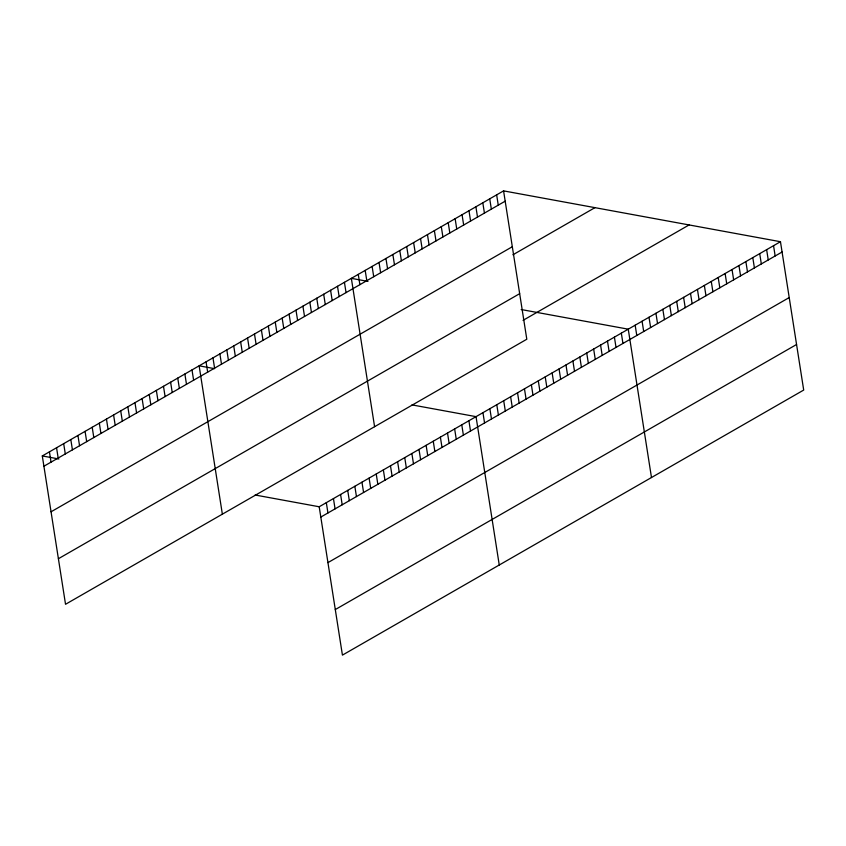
<?xml version="1.0" encoding="UTF-8"?>
<svg xmlns="http://www.w3.org/2000/svg" width="846" height="846" viewBox="0 0 846 846"><rect width="100%" height="100%" fill="white"/><g stroke="black" fill="none" stroke-linecap="round" stroke-linejoin="round"><path stroke-width="1.27" d="M503.571 190.879L526.804 339.235L65.533 604.287L42.3 455.941L503.571 190.879L780.467 241.713L803.7 390.059L342.429 655.121L319.196 506.765L780.467 241.713M43.907 466.231L505.178 201.179M51.046 511.798L512.316 246.736M512.909 254.794L594.95 207.651M58.395 558.73L519.666 293.668M523.04 320.359L689.088 224.941M320.814 517.065L782.085 252.002M327.941 562.622L789.212 297.57M335.291 609.564L796.562 344.502M367.968 281.401L351.354 278.345L374.588 426.701M521.178 309.53L628.25 329.179L651.483 477.535M214.556 368.655L199.127 365.821L222.361 514.167M411.949 404.885L476.034 416.644L499.256 565.001M42.3 455.941L58.913 458.987M255.111 495.005L319.196 506.765M773.551 245.689L775.158 255.978M766.635 249.665L768.242 259.955M759.708 253.641L761.326 263.931M752.792 257.618L754.41 267.907M745.876 261.594L747.483 271.883M738.949 265.57L740.567 275.859M732.033 269.546L733.651 279.836M725.117 273.522L726.725 283.812M718.201 277.488L719.809 287.788M711.275 281.464L712.892 291.764M704.358 285.44L705.976 295.74M697.442 289.417L699.05 299.717M690.516 293.393L692.134 303.693M683.6 297.369L685.218 307.669M676.684 301.345L678.291 311.645M669.768 305.321L671.375 315.621M662.841 309.298L664.459 319.598M655.925 313.274L657.543 323.574M649.009 317.25L650.616 327.55M642.082 321.226L643.7 331.526M635.166 325.202L636.784 335.502M621.334 333.155L622.942 343.455M614.408 337.131L616.025 347.431M607.491 341.107L609.109 351.407M600.575 345.083L602.183 355.383M593.659 349.06L595.267 359.36M586.733 353.036L588.351 363.336M579.817 357.012L581.424 367.312M572.901 360.988L574.508 371.288M565.974 364.964L567.592 375.264M559.058 368.941L560.676 379.241M552.142 372.917L553.749 383.206M545.226 376.893L546.833 387.182M538.299 380.869L539.917 391.159M531.383 384.845L532.991 395.135M496.655 194.855L498.262 205.155M524.467 388.822L526.075 399.111M489.728 198.831L491.346 209.131M517.541 392.798L519.158 403.087M482.812 202.807L484.43 213.107M510.624 396.774L512.242 407.063M475.896 206.784L477.504 217.084M503.708 400.75L505.316 411.04M468.98 210.76L470.588 221.06M496.792 404.726L498.4 415.016M462.053 214.736L463.671 225.036M489.866 408.703L491.484 418.992M455.137 218.712L456.745 229.012M482.95 412.668L484.557 422.968M448.221 222.688L449.829 232.988M441.295 226.665L442.913 236.965M468.906 420.748L470.513 431.048M434.379 230.641L435.997 240.93M461.768 424.84L463.386 435.14M427.463 234.617L429.07 244.906M454.64 428.943L456.258 439.233M420.547 238.593L422.154 248.883M447.513 433.036L449.131 443.336M413.62 242.569L415.238 252.859M440.385 437.128L442.003 447.428M406.704 246.546L408.311 256.835M433.258 441.231L434.865 451.521M399.788 250.522L401.395 260.811M426.13 445.324L427.738 455.624M392.861 254.498L394.479 264.787M419.003 449.416L420.61 459.716M385.945 258.474L387.563 268.764M411.875 453.519L413.483 463.809M379.029 262.45L380.637 272.74M404.748 457.612L406.355 467.912M372.113 266.427L373.721 276.716M397.609 461.705L399.227 472.005M365.186 270.392L366.804 280.692M390.482 465.808L392.1 476.108M358.27 274.368L359.888 284.668M383.354 469.9L384.972 480.2M376.227 474.003L377.845 484.293M344.428 282.321L346.046 292.621M369.099 478.096L370.707 488.396M337.512 286.297L339.13 296.597M361.972 482.188L363.579 492.488M330.596 290.273L332.203 300.573M354.844 486.291L356.452 496.581M323.68 294.249L325.287 304.549M347.717 490.384L349.324 500.684M316.753 298.226L318.371 308.526M340.589 494.476L342.196 504.776M309.837 302.202L311.455 312.502M333.451 498.58L335.069 508.869M302.921 306.178L304.528 316.478M326.323 502.672L327.941 512.972M295.994 310.154L297.612 320.454M289.078 314.13L290.696 324.43M282.162 318.107L283.77 328.407M275.246 322.083L276.854 332.383M268.319 326.059L269.937 336.359M261.403 330.035L263.021 340.335M254.487 334.011L256.095 344.311M247.561 337.988L249.179 348.288M240.645 341.964L242.263 352.264M233.729 345.94L235.336 356.24M226.813 349.916L228.42 360.216M219.886 353.892L221.504 364.192M212.97 357.869L214.588 368.169M206.054 361.845L207.661 372.145M192 369.914L193.618 380.214M184.872 374.017L186.49 384.306M177.745 378.109L179.363 388.409M170.617 382.202L172.224 392.502M163.49 386.305L165.097 396.594M156.362 390.397L157.969 400.697M149.234 394.49L150.842 404.79M142.107 398.593L143.714 408.882M134.969 402.685L136.587 412.985M127.841 406.778L129.459 417.078M120.714 410.881L122.332 421.171M113.586 414.974L115.204 425.274M106.459 419.077L108.066 429.366M99.331 423.169L100.938 433.469M92.203 427.262L93.811 437.562M85.076 431.365L86.683 441.654M77.948 435.457L79.556 445.757M70.81 439.55L72.428 449.85M63.683 443.653L65.301 453.942M56.555 447.745L58.173 458.046M49.428 451.838L51.046 462.138"/></g></svg>
